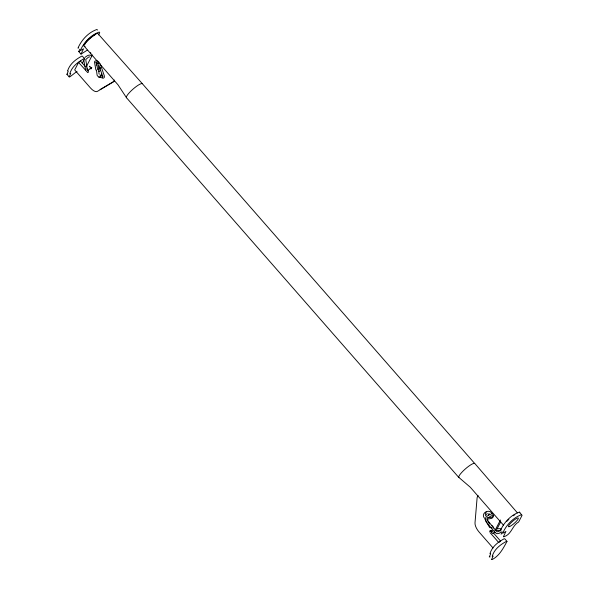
<?xml version="1.0" encoding="UTF-8"?>
<svg xmlns="http://www.w3.org/2000/svg" width="589" height="589" viewBox="0 0 589 589"><rect width="100%" height="100%" fill="white"/><g stroke="black" fill="none" stroke-linecap="round" stroke-linejoin="round"><path stroke-width="0.88" d="M98.091 63.877L99.062 73.978M487.191 513.321L486.433 515.066M488.671 515.265L489.061 513.218M95.933 62.964L96.279 62.066L97.693 69.708M77.049 71.306L70.047 76.761L69.171 76.894L66.903 74.31L68.162 71.497M69.171 76.894L70.739 73.382L69.833 73.603C71.968 66.542 77.873 62.066 84.043 58.701L84.632 58.745L82.232 63.354M490.534 554.146L489.275 556.958L490.151 556.833M87.246 50.183L81.002 54.129L78.742 51.537L79.832 49.24M81.002 54.129L83.55 48.769L80.237 50.706C83.748 42.511 90.728 34.965 99.254 32.042L99.725 32.667L98.569 34.891M501.106 534.194L502.203 531.896M89.307 66.881L89.661 66.196L91.42 68.199L91.067 68.884L90.014 68.228M85.191 66.424L80.502 61.065L78.58 62.427L74.685 69.907L90.47 87.952A8.776 3.917 54.7 0 0 97.406 91.376L113.368 81.915L114.546 80.067M86.104 67.043L92.392 54.976M96.169 65.239L97.259 63.148L98.4 63.546M478.04 495.43L477.127 497.587L475.006 522.863A8.776 3.917 54.7 0 0 479.004 531.933L493.037 547.969M486.389 511.723L485.292 513.829L485.675 515.876M500.459 520.006L493.339 533.678L492.198 533.281L491.631 532.125M496.1 530.704L500.709 521.861M507.004 541.401C503.3 548.226 499.59 555.574 492.419 559.417L491.535 559.55L493.111 556.031L492.205 556.252C494.34 549.198 500.245 544.722 506.415 541.357L507.004 541.401L504.744 538.81L504.147 538.773C497.985 542.13 492.08 546.607 489.945 553.667L490.379 553.601M493.052 528.245L493.413 527.567L492.713 526.22L491.66 525.557M487.67 518.092L491.219 515.802L493.759 515.706M98.297 69.826L100.542 68.199M98.886 71.586L100.226 70.614M84.949 57.435C86.686 55.977 89.594 53.827 91.678 55.955M501.106 529.813L498.662 531.558L497.344 531.786L496.409 531.182L487.346 520.131M501.268 531.86L499.236 533.317L496.932 533.708L495.187 532.574L486.197 521.979L485.321 518.71L486.227 516.877L488.936 514.904L491.844 513.807M88.085 70.246L86.936 68.832L87.562 70.378L88.085 70.246L91.803 67.61M78.418 48.048L77.969 48.121C81.481 39.919 88.46 32.373 96.994 29.45L97.465 30.076M500.783 530.696L500.341 530.77C503.853 522.576 510.832 515.029 519.358 512.106L522.097 515.323L518.614 522.009C512.216 525.454 511.723 534.186 504.265 536.638L503.374 536.785L505.922 531.425L502.608 533.362C506.12 525.167 513.093 517.621 521.626 514.69M100.093 89.565L114.531 81.002M68.007 70.945L67.573 71.011C69.701 63.958 75.606 59.482 81.775 56.117L82.364 56.161L84.632 58.745M494.797 532.419L495.261 532.316M493.103 517.09L487.464 517.812M487.169 519.218L491.984 518.298L493.472 515.905L492.919 514.366L490.107 511.546C485.653 510.045 481.117 514.653 484.578 518.386M89.756 56.875L88.527 57.111L85.744 59.533L87.371 69.804M78.742 51.537L79.625 51.39M66.903 74.31L67.787 74.177M497.131 528.65L501.335 528.76M496.24 530.461L500.326 530.564M491.83 527.737L489.665 527.597L484.961 519.27M96.81 62.419L95.978 62.198L97.075 62.787M99.806 74.847L103.009 76.379L102.088 76.423L102.633 76.393L102.552 77.476L102.633 76.393L99.062 65.541M99.062 76.526L102.479 78.153L103.605 78.094L104.327 77.387L104.363 75.974L100.189 63.686M99.696 67.411L100.513 67.882M84.013 45.971L117.984 84.787L126.525 97.767L458.875 477.546A10.595 2.12 -41.2 0 1 464.979 469.256A10.595 2.12 -41.2 0 1 474.66 463.447L142.31 83.667L97.877 33.595A9.299 1.855 -41.2 0 0 89.381 38.69A9.299 1.855 -41.2 0 0 84.013 45.971L85.103 46.752M90.308 52.708L90.942 53.165M491.093 531.16L489.923 530.711L489.695 531.933M458.941 477.495L470.221 487.169L503.595 525.307M99.35 62.522L96.868 60.615L95.131 61.006L94.446 61.904L95.911 70.091M517.459 512.931L474.734 463.403M493.575 533.089L500.606 541.129L498.684 542.491L490.195 532.787M78.58 62.427L87.754 72.638L88.497 71.998L87.908 70.43M519.358 512.106L519.829 512.732M486.683 518.776L489.511 524.004M83.785 60.306L85.611 69.922M96.434 70.047L97.141 75.34L98.856 77.417L100.292 77.439L101.816 73.758M506.864 521.324A9.299 1.855 -41.2 0 1 508.859 519.343M513.225 515.765A9.299 1.855 -41.2 0 1 514.911 514.661M126.525 97.767A10.595 2.12 -41.2 0 1 132.621 89.476A10.595 2.12 -41.2 0 1 142.31 83.667M84.787 44.58A8.121 1.62 -41.2 0 1 88.593 39.743A8.121 1.62 -41.2 0 1 94.873 34.942M491.086 530.328L490.828 531.366L491.712 532.044L492.522 531.44L492.139 530.38L491.086 530.328M509.699 526.529A6.582 1.318 -41.2 0 0 518.187 518.946A6.582 1.318 -41.2 0 0 512.275 521.582A6.582 1.318 -41.2 0 0 509.699 526.529"/></g></svg>
